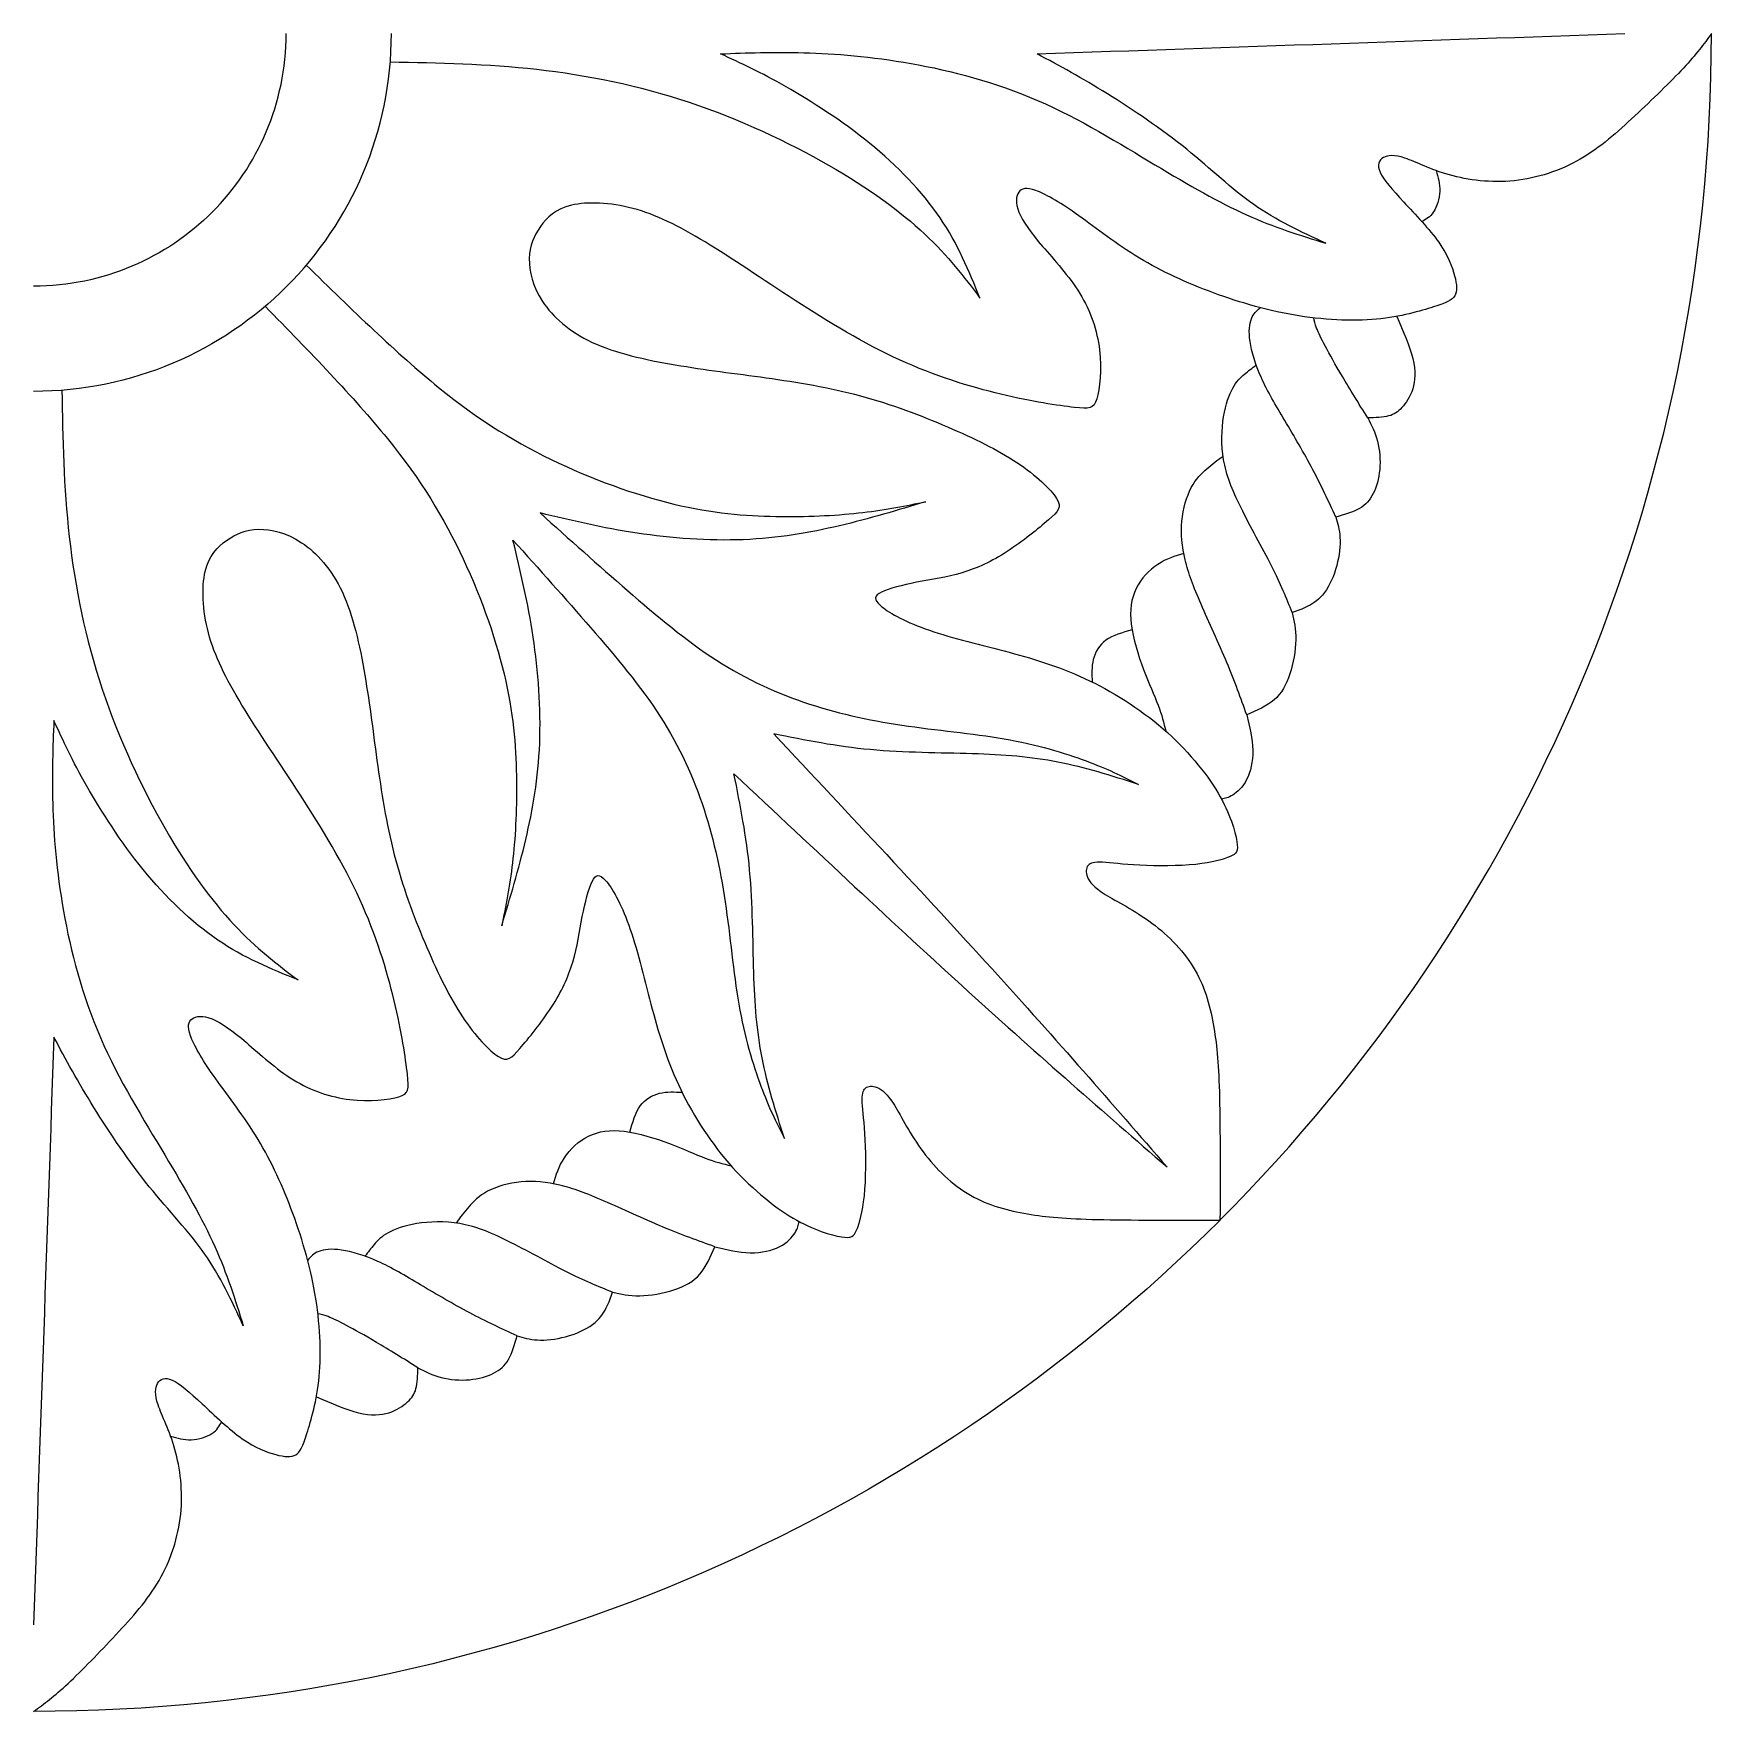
# Model space of a CAD drawing. Extents: x -106 to 93, y -17 to 204.
# Drawn here: x 59.33 to 92.61, y 7.43 to 40.7 of the extents above; entities that cross this region are included whole.
import ezdxf

# ---------------------------------------------------------------- set-up
doc = ezdxf.new("R2010")
doc.units = 0
doc.header["$MEASUREMENT"] = 0
doc.layers.add('LAYER_1', color=7, linetype='CONTINUOUS')

msp = doc.modelspace()

# ---------------------------------------------------------------- linework, layer by layer
at = {"layer": 'LAYER_1'}
for points in [[(62.8744, 37.1629), (63.7807, 38.0693), (64.3414, 39.3215), (64.3414, 40.7047)], [(64.3501, 35.6871), (65.6342, 36.9712), (66.4284, 38.7452), (66.4284, 40.7047)], [(82.8599, 17.1774), (88.881, 23.1985), (92.6052, 31.5166), (92.6052, 40.7047)], [(62.8746, 37.1629), (61.9682, 36.2565), (60.716, 35.6959), (59.3328, 35.6959)], [(64.3504, 35.6871), (63.0663, 34.4031), (61.2923, 33.6088), (59.3328, 33.6088)], [(82.8601, 17.1774), (76.839, 11.1563), (68.5208, 7.4321), (59.3328, 7.4321)]]:
    msp.add_open_spline(points, degree=3, dxfattribs=at)
for points, knots in [([(66.4064, 40.1411), (67.3628, 40.1252), (68.3193, 40.1093), (69.3117, 39.9971), (69.3117, 39.9971), (70.3043, 39.8848), (71.3329, 39.6761), (72.3316, 39.3432), (72.3316, 39.3432), (73.3304, 39.0103), (74.2994, 38.5531), (75.0994, 38.0935), (75.0994, 38.0935), (75.8994, 37.6338), (76.5305, 37.1717), (77.0025, 36.7319), (77.0025, 36.7319), (77.4746, 36.2922), (77.7876, 35.8747), (78.1007, 35.4574), (78.1007, 35.4574), (77.8821, 35.994), (77.6634, 36.5307), (77.3081, 37.0525), (77.3081, 37.0525), (76.9529, 37.5742), (76.4609, 38.0811), (75.9119, 38.5282), (75.9119, 38.5282), (75.3628, 38.9755), (74.7565, 39.3631), (74.2547, 39.6488), (74.2547, 39.6488), (73.7528, 39.9345), (73.3552, 40.1184), (72.9577, 40.3022), (72.9577, 40.3022), (73.4745, 40.3221), (73.9913, 40.342), (74.6075, 40.3246), (74.6075, 40.3246), (75.2236, 40.3071), (75.9392, 40.2524), (76.7342, 40.1109), (76.7342, 40.1109), (77.5292, 39.9693), (78.4038, 39.7407), (79.2411, 39.378), (79.2411, 39.378), (80.0783, 39.0152), (80.8784, 38.5183), (81.569, 38.1034), (81.569, 38.1034), (82.2598, 37.6885), (82.8411, 37.3555), (83.3878, 37.1096), (83.3878, 37.1096), (83.9343, 36.8636), (84.4461, 36.7046), (84.9579, 36.5456), (84.9579, 36.5456), (84.466, 36.7741), (83.9741, 37.0027), (83.5294, 37.3133), (83.5294, 37.3133), (83.0846, 37.6239), (82.6871, 38.0164), (82.2002, 38.409), (82.2002, 38.409), (81.7132, 38.8015), (81.1368, 39.1941), (80.6275, 39.5096), (80.6275, 39.5096), (80.1182, 39.8252), (79.6758, 40.0637), (79.2337, 40.3022), (79.2337, 40.3022), (83.1194, 40.4363), (87.0052, 40.5705), (90.891, 40.7047)], [0, 0, 0, 0, 0.047619, 0.047619, 0.047619, 0.047619, 0.0952381, 0.0952381, 0.0952381, 0.0952381, 0.1428571, 0.1428571, 0.1428571, 0.1428571, 0.1904762, 0.1904762, 0.1904762, 0.1904762, 0.2380952, 0.2380952, 0.2380952, 0.2380952, 0.2857143, 0.2857143, 0.2857143, 0.2857143, 0.3333333, 0.3333333, 0.3333333, 0.3333333, 0.3809524, 0.3809524, 0.3809524, 0.3809524, 0.4285714, 0.4285714, 0.4285714, 0.4285714, 0.4761905, 0.4761905, 0.4761905, 0.4761905, 0.5238095, 0.5238095, 0.5238095, 0.5238095, 0.5714286, 0.5714286, 0.5714286, 0.5714286, 0.6190476, 0.6190476, 0.6190476, 0.6190476, 0.6666667, 0.6666667, 0.6666667, 0.6666667, 0.7142857, 0.7142857, 0.7142857, 0.7142857, 0.7619048, 0.7619048, 0.7619048, 0.7619048, 0.8095238, 0.8095238, 0.8095238, 0.8095238, 0.8571429, 0.8571429, 0.8571429, 0.8571429, 0.9047619, 0.9047619, 0.9047619, 0.9047619, 1, 1, 1, 1]), ([(92.6052, 40.7047), (92.4549, 40.4997), (92.3046, 40.2947), (92.0494, 40.0196), (92.0494, 40.0196), (91.7942, 39.7444), (91.4338, 39.3991), (91.086, 39.0736), (91.086, 39.0736), (90.7382, 38.7481), (90.4028, 38.4425), (90.0053, 38.2139), (90.0053, 38.2139), (89.6077, 37.9854), (89.1481, 37.8338), (88.6922, 37.7866), (88.6922, 37.7866), (88.2363, 37.7394), (87.7841, 37.7966), (87.4102, 37.9021), (87.4102, 37.9021), (87.0363, 38.0078), (86.7406, 38.1618), (86.5282, 38.2338), (86.5282, 38.2338), (86.3157, 38.3059), (86.1865, 38.296), (86.0996, 38.2451), (86.0996, 38.2451), (86.0127, 38.1941), (85.9679, 38.1021), (86.0337, 37.9556), (86.0337, 37.9556), (86.0996, 37.809), (86.276, 37.6077), (86.5046, 37.3618), (86.5046, 37.3618), (86.7332, 37.1158), (87.0139, 36.8251), (87.1965, 36.5668), (87.1965, 36.5668), (87.3792, 36.3083), (87.4636, 36.0822), (87.5108, 35.9034), (87.5108, 35.9034), (87.558, 35.7245), (87.568, 35.5928), (87.5146, 35.5034), (87.5146, 35.5034), (87.4611, 35.4139), (87.3444, 35.3667), (87.0909, 35.2847), (87.0909, 35.2847), (86.8375, 35.2027), (86.4474, 35.0859), (85.9617, 35.0412), (85.9617, 35.0412), (85.476, 34.9965), (84.8946, 35.0239), (84.3157, 35.1244), (84.3157, 35.1244), (83.7368, 35.2251), (83.1603, 35.3991), (82.6312, 35.6003), (82.6312, 35.6003), (82.102, 35.8015), (81.6199, 36.0301), (81.1778, 36.3046), (81.1778, 36.3046), (80.7355, 36.5791), (80.333, 36.8997), (79.9964, 37.1369), (79.9964, 37.1369), (79.6597, 37.3742), (79.3889, 37.5283), (79.2051, 37.5941), (79.2051, 37.5941), (79.0212, 37.6599), (78.9243, 37.6376), (78.8684, 37.5593), (78.8684, 37.5593), (78.8125, 37.481), (78.7976, 37.3468), (78.8721, 37.1655), (78.8721, 37.1655), (78.9467, 36.9841), (79.1106, 36.7556), (79.3405, 36.4848), (79.3405, 36.4848), (79.5703, 36.2139), (79.8659, 35.9009), (80.0796, 35.5518), (80.0796, 35.5518), (80.2933, 35.2027), (80.425, 34.8176), (80.4709, 34.4313), (80.4709, 34.4313), (80.5168, 34.0449), (80.4771, 33.6574), (80.4163, 33.4599), (80.4163, 33.4599), (80.3554, 33.2624), (80.2734, 33.2548), (79.9666, 33.2909), (79.9666, 33.2909), (79.6597, 33.3269), (79.128, 33.4064), (78.5143, 33.553), (78.5143, 33.553), (77.9007, 33.6996), (77.205, 33.9133), (76.5031, 34.235), (76.5031, 34.235), (75.8013, 34.5567), (75.0931, 34.9866), (74.4372, 35.4102), (74.4372, 35.4102), (73.7814, 35.8337), (73.1775, 36.2512), (72.6496, 36.5716), (72.6496, 36.5716), (72.1217, 36.8922), (71.6694, 37.1158), (71.2173, 37.2363), (71.2173, 37.2363), (70.7651, 37.3568), (70.3129, 37.3742), (69.9999, 37.2997), (69.9999, 37.2997), (69.6868, 37.2251), (69.5129, 37.0586), (69.3837, 36.876), (69.3837, 36.876), (69.2545, 36.6934), (69.17, 36.4947), (69.1638, 36.2438), (69.1638, 36.2438), (69.1576, 35.9928), (69.2297, 35.6897), (69.4284, 35.3903), (69.4284, 35.3903), (69.6272, 35.0909), (69.9527, 34.7952), (70.4111, 34.5816), (70.4111, 34.5816), (70.8695, 34.368), (71.4608, 34.2363), (72.0545, 34.1356), (72.0545, 34.1356), (72.6483, 34.035), (73.2447, 33.9654), (73.862, 33.8785), (73.862, 33.8785), (74.4795, 33.7915), (75.118, 33.6871), (75.7304, 33.522), (75.7304, 33.522), (76.3428, 33.3568), (76.9292, 33.1307), (77.4559, 32.9046), (77.4559, 32.9046), (77.9826, 32.6784), (78.4498, 32.4524), (78.8311, 32.199), (78.8311, 32.199), (79.2124, 31.9455), (79.5081, 31.6647), (79.6188, 31.4859), (79.6188, 31.4859), (79.7293, 31.307), (79.6548, 31.23), (79.4585, 31.061), (79.4585, 31.061), (79.2622, 30.8921), (78.9441, 30.6312), (78.6398, 30.4337), (78.6398, 30.4337), (78.3355, 30.2362), (78.0448, 30.102), (77.7441, 30.0125), (77.7441, 30.0125), (77.4435, 29.9231), (77.1329, 29.8784), (76.8447, 29.8225), (76.8447, 29.8225), (76.5565, 29.7666), (76.2907, 29.6995), (76.1478, 29.6299), (76.1478, 29.6299), (76.005, 29.5604), (75.9851, 29.4883), (76.1267, 29.3629), (76.1267, 29.3629), (76.2683, 29.2374), (76.5714, 29.0585), (77.0124, 28.9008), (77.0124, 28.9008), (77.4534, 28.743), (78.0324, 28.6063), (78.5789, 28.4622), (78.5789, 28.4622), (79.1255, 28.3182), (79.6398, 28.1666), (80.174, 27.9181), (80.174, 27.9181), (80.7082, 27.6697), (81.2622, 27.3243), (81.7306, 26.9194), (81.7306, 26.9194), (82.1989, 26.5143), (82.5816, 26.0498), (82.8225, 25.6423), (82.8225, 25.6423), (83.0635, 25.2348), (83.1629, 24.8845), (83.1939, 24.6858), (83.1939, 24.6858), (83.225, 24.487), (83.1878, 24.4398), (83.0586, 24.3839), (83.0586, 24.3839), (82.9293, 24.328), (82.7082, 24.2634), (82.3778, 24.2298), (82.3778, 24.2298), (82.0473, 24.1963), (81.6076, 24.1938), (81.2685, 24.2111), (81.2685, 24.2111), (80.9294, 24.2285), (80.6908, 24.2659), (80.5305, 24.2733), (80.5305, 24.2733), (80.3703, 24.2808), (80.2883, 24.2584), (80.2436, 24.2062), (80.2436, 24.2062), (80.1989, 24.1541), (80.1914, 24.072), (80.2311, 23.9776), (80.2311, 23.9776), (80.2709, 23.8833), (80.3578, 23.7764), (80.5827, 23.6348), (80.5827, 23.6348), (80.8076, 23.4932), (81.1703, 23.3167), (81.5095, 23.0646), (81.5095, 23.0646), (81.8486, 22.8124), (82.1641, 22.4844), (82.3703, 22.1254), (82.3703, 22.1254), (82.5766, 21.7664), (82.6734, 21.3764), (82.738, 20.995), (82.738, 20.995), (82.8026, 20.6137), (82.835, 20.2409), (82.8499, 19.6061), (82.8499, 19.6061), (82.8648, 18.9714), (82.8624, 18.0744), (82.8599, 17.1775)], [0, 0, 0, 0, 0.0149254, 0.0149254, 0.0149254, 0.0149254, 0.0298507, 0.0298507, 0.0298507, 0.0298507, 0.0447761, 0.0447761, 0.0447761, 0.0447761, 0.0597015, 0.0597015, 0.0597015, 0.0597015, 0.0746269, 0.0746269, 0.0746269, 0.0746269, 0.0895522, 0.0895522, 0.0895522, 0.0895522, 0.1044776, 0.1044776, 0.1044776, 0.1044776, 0.119403, 0.119403, 0.119403, 0.119403, 0.1343284, 0.1343284, 0.1343284, 0.1343284, 0.1492537, 0.1492537, 0.1492537, 0.1492537, 0.1641791, 0.1641791, 0.1641791, 0.1641791, 0.1791045, 0.1791045, 0.1791045, 0.1791045, 0.1940299, 0.1940299, 0.1940299, 0.1940299, 0.2089552, 0.2089552, 0.2089552, 0.2089552, 0.2238806, 0.2238806, 0.2238806, 0.2238806, 0.238806, 0.238806, 0.238806, 0.238806, 0.2537313, 0.2537313, 0.2537313, 0.2537313, 0.2686567, 0.2686567, 0.2686567, 0.2686567, 0.2835821, 0.2835821, 0.2835821, 0.2835821, 0.2985075, 0.2985075, 0.2985075, 0.2985075, 0.3134328, 0.3134328, 0.3134328, 0.3134328, 0.3283582, 0.3283582, 0.3283582, 0.3283582, 0.3432836, 0.3432836, 0.3432836, 0.3432836, 0.358209, 0.358209, 0.358209, 0.358209, 0.3731343, 0.3731343, 0.3731343, 0.3731343, 0.3880597, 0.3880597, 0.3880597, 0.3880597, 0.4029851, 0.4029851, 0.4029851, 0.4029851, 0.4179104, 0.4179104, 0.4179104, 0.4179104, 0.4328358, 0.4328358, 0.4328358, 0.4328358, 0.4477612, 0.4477612, 0.4477612, 0.4477612, 0.4626866, 0.4626866, 0.4626866, 0.4626866, 0.4776119, 0.4776119, 0.4776119, 0.4776119, 0.4925373, 0.4925373, 0.4925373, 0.4925373, 0.5074627, 0.5074627, 0.5074627, 0.5074627, 0.5223881, 0.5223881, 0.5223881, 0.5223881, 0.5373134, 0.5373134, 0.5373134, 0.5373134, 0.5522388, 0.5522388, 0.5522388, 0.5522388, 0.5671642, 0.5671642, 0.5671642, 0.5671642, 0.5820896, 0.5820896, 0.5820896, 0.5820896, 0.5970149, 0.5970149, 0.5970149, 0.5970149, 0.6119403, 0.6119403, 0.6119403, 0.6119403, 0.6268657, 0.6268657, 0.6268657, 0.6268657, 0.641791, 0.641791, 0.641791, 0.641791, 0.6567164, 0.6567164, 0.6567164, 0.6567164, 0.6716418, 0.6716418, 0.6716418, 0.6716418, 0.6865672, 0.6865672, 0.6865672, 0.6865672, 0.7014925, 0.7014925, 0.7014925, 0.7014925, 0.7164179, 0.7164179, 0.7164179, 0.7164179, 0.7313433, 0.7313433, 0.7313433, 0.7313433, 0.7462687, 0.7462687, 0.7462687, 0.7462687, 0.761194, 0.761194, 0.761194, 0.761194, 0.7761194, 0.7761194, 0.7761194, 0.7761194, 0.7910448, 0.7910448, 0.7910448, 0.7910448, 0.8059701, 0.8059701, 0.8059701, 0.8059701, 0.8208955, 0.8208955, 0.8208955, 0.8208955, 0.8358209, 0.8358209, 0.8358209, 0.8358209, 0.8507463, 0.8507463, 0.8507463, 0.8507463, 0.8656716, 0.8656716, 0.8656716, 0.8656716, 0.880597, 0.880597, 0.880597, 0.880597, 0.8955224, 0.8955224, 0.8955224, 0.8955224, 0.9104478, 0.9104478, 0.9104478, 0.9104478, 0.9253731, 0.9253731, 0.9253731, 0.9253731, 0.9402985, 0.9402985, 0.9402985, 0.9402985, 0.9552239, 0.9552239, 0.9552239, 0.9552239, 0.9701493, 0.9701493, 0.9701493, 0.9701493, 1, 1, 1, 1]), ([(87.1434, 37.9888), (87.1839, 37.8568), (87.2245, 37.7247), (87.2186, 37.578), (87.2186, 37.578), (87.2129, 37.4312), (87.1606, 37.2698), (87.0936, 37.1667), (87.0936, 37.1667), (87.0266, 37.0637), (86.9446, 37.0191), (86.8626, 36.9746)], [0, 0, 0, 0, 0.25, 0.25, 0.25, 0.25, 0.5, 0.5, 0.5, 0.5, 1, 1, 1, 1]), ([(64.7415, 36.1116), (65.6405, 35.2339), (66.5394, 34.3561), (67.3641, 33.6887), (67.3641, 33.6887), (68.1887, 33.0213), (68.9391, 32.5641), (69.7466, 32.1865), (69.7466, 32.1865), (70.5539, 31.8089), (71.4187, 31.5107), (72.1714, 31.3419), (72.1714, 31.3419), (72.9242, 31.1729), (73.5653, 31.1331), (74.1616, 31.1281), (74.1616, 31.1281), (74.7578, 31.1232), (75.3094, 31.153), (75.779, 31.2077), (75.779, 31.2077), (76.2485, 31.2623), (76.6361, 31.3419), (77.0237, 31.4213), (77.0237, 31.4213), (76.4672, 31.2524), (75.9106, 31.0835), (75.3168, 30.9443), (75.3168, 30.9443), (74.723, 30.8051), (74.0919, 30.6959), (73.4063, 30.6685), (73.4063, 30.6685), (72.7205, 30.6411), (71.9801, 30.6959), (71.2993, 30.7977), (71.2993, 30.7977), (70.6186, 30.8996), (69.9975, 31.0486), (69.3764, 31.1977), (69.3764, 31.1977), (69.9527, 30.6809), (70.5292, 30.1641), (71.1106, 29.6598), (71.1106, 29.6598), (71.6919, 29.1554), (72.2783, 28.6635), (72.8771, 28.2784), (72.8771, 28.2784), (73.4758, 27.8933), (74.087, 27.615), (74.718, 27.4088), (74.718, 27.4088), (75.3491, 27.2026), (76, 27.0685), (76.6808, 26.9716), (76.6808, 26.9716), (77.3615, 26.8746), (78.0722, 26.8151), (78.7008, 26.6983), (78.7008, 26.6983), (79.3293, 26.5815), (79.8759, 26.4076), (80.2858, 26.251), (80.2858, 26.251), (80.6958, 26.0945), (80.9692, 25.9554), (81.2424, 25.8163), (81.2424, 25.8163), (80.7108, 25.9852), (80.1791, 26.1541), (79.6449, 26.2585), (79.6449, 26.2585), (79.1107, 26.3628), (78.5741, 26.4026), (77.9455, 26.4225), (77.9455, 26.4225), (77.3169, 26.4424), (76.5963, 26.4424), (75.9256, 26.5045), (75.9256, 26.5045), (75.2547, 26.5666), (74.6336, 26.6908), (74.0125, 26.8151), (74.0125, 26.8151), (75.5231, 25.2051), (77.0336, 23.5951), (78.333, 22.164), (78.333, 22.164), (79.6324, 20.7329), (80.7207, 19.4807), (81.8089, 18.2285)], [0, 0, 0, 0, 0.0416667, 0.0416667, 0.0416667, 0.0416667, 0.0833333, 0.0833333, 0.0833333, 0.0833333, 0.125, 0.125, 0.125, 0.125, 0.1666667, 0.1666667, 0.1666667, 0.1666667, 0.2083333, 0.2083333, 0.2083333, 0.2083333, 0.25, 0.25, 0.25, 0.25, 0.2916667, 0.2916667, 0.2916667, 0.2916667, 0.3333333, 0.3333333, 0.3333333, 0.3333333, 0.375, 0.375, 0.375, 0.375, 0.4166667, 0.4166667, 0.4166667, 0.4166667, 0.4583333, 0.4583333, 0.4583333, 0.4583333, 0.5, 0.5, 0.5, 0.5, 0.5416667, 0.5416667, 0.5416667, 0.5416667, 0.5833333, 0.5833333, 0.5833333, 0.5833333, 0.625, 0.625, 0.625, 0.625, 0.6666667, 0.6666667, 0.6666667, 0.6666667, 0.7083333, 0.7083333, 0.7083333, 0.7083333, 0.75, 0.75, 0.75, 0.75, 0.7916667, 0.7916667, 0.7916667, 0.7916667, 0.8333333, 0.8333333, 0.8333333, 0.8333333, 0.875, 0.875, 0.875, 0.875, 0.9166667, 0.9166667, 0.9166667, 0.9166667, 1, 1, 1, 1]), ([(63.9259, 35.2959), (64.8036, 34.3969), (65.6814, 33.4979), (66.3488, 32.6733), (66.3488, 32.6733), (67.0161, 31.8486), (67.4733, 31.0982), (67.851, 30.2908), (67.851, 30.2908), (68.2286, 29.4833), (68.5268, 28.6186), (68.6956, 27.8658), (68.6956, 27.8658), (68.8646, 27.113), (68.9044, 26.472), (68.9093, 25.8758), (68.9093, 25.8758), (68.9143, 25.2795), (68.8845, 24.7279), (68.8298, 24.2584), (68.8298, 24.2584), (68.7752, 23.7888), (68.6956, 23.4012), (68.6162, 23.0136), (68.6162, 23.0136), (68.7851, 23.5701), (68.954, 24.1267), (69.0932, 24.7204), (69.0932, 24.7204), (69.2323, 25.3143), (69.3416, 25.9453), (69.369, 26.6311), (69.369, 26.6311), (69.3963, 27.3168), (69.3416, 28.0572), (69.2398, 28.7379), (69.2398, 28.7379), (69.1379, 29.4187), (68.9888, 30.0398), (68.8397, 30.6609), (68.8397, 30.6609), (69.3566, 30.0846), (69.8734, 29.5081), (70.3777, 28.9268), (70.3777, 28.9268), (70.882, 28.3454), (71.374, 27.759), (71.7591, 27.1603), (71.7591, 27.1603), (72.1442, 26.5615), (72.4225, 25.9503), (72.6287, 25.3192), (72.6287, 25.3192), (72.8348, 24.6882), (72.969, 24.0372), (73.0659, 23.3565), (73.0659, 23.3565), (73.1628, 22.6757), (73.2224, 21.9651), (73.3392, 21.3365), (73.3392, 21.3365), (73.456, 20.708), (73.6299, 20.1613), (73.7865, 19.7514), (73.7865, 19.7514), (73.9429, 19.3415), (74.0821, 19.0682), (74.2212, 18.7948), (74.2212, 18.7948), (74.0523, 19.3266), (73.8833, 19.8583), (73.779, 20.3924), (73.779, 20.3924), (73.6746, 20.9265), (73.6349, 21.4633), (73.615, 22.0918), (73.615, 22.0918), (73.5951, 22.7204), (73.5951, 23.4409), (73.533, 24.1118), (73.533, 24.1118), (73.4709, 24.7826), (73.3466, 25.4038), (73.2224, 26.0249), (73.2224, 26.0249), (74.8324, 24.5143), (76.4424, 23.0037), (77.8734, 21.7043), (77.8734, 21.7043), (79.3046, 20.4049), (80.5568, 19.3166), (81.809, 18.2285)], [0, 0, 0, 0, 0.0416667, 0.0416667, 0.0416667, 0.0416667, 0.0833333, 0.0833333, 0.0833333, 0.0833333, 0.125, 0.125, 0.125, 0.125, 0.1666667, 0.1666667, 0.1666667, 0.1666667, 0.2083333, 0.2083333, 0.2083333, 0.2083333, 0.25, 0.25, 0.25, 0.25, 0.2916667, 0.2916667, 0.2916667, 0.2916667, 0.3333333, 0.3333333, 0.3333333, 0.3333333, 0.375, 0.375, 0.375, 0.375, 0.4166667, 0.4166667, 0.4166667, 0.4166667, 0.4583333, 0.4583333, 0.4583333, 0.4583333, 0.5, 0.5, 0.5, 0.5, 0.5416667, 0.5416667, 0.5416667, 0.5416667, 0.5833333, 0.5833333, 0.5833333, 0.5833333, 0.625, 0.625, 0.625, 0.625, 0.6666667, 0.6666667, 0.6666667, 0.6666667, 0.7083333, 0.7083333, 0.7083333, 0.7083333, 0.75, 0.75, 0.75, 0.75, 0.7916667, 0.7916667, 0.7916667, 0.7916667, 0.8333333, 0.8333333, 0.8333333, 0.8333333, 0.875, 0.875, 0.875, 0.875, 0.9166667, 0.9166667, 0.9166667, 0.9166667, 1, 1, 1, 1]), ([(85.7894, 33.0834), (85.8639, 32.9393), (85.9385, 32.7951), (85.9832, 32.6213), (85.9832, 32.6213), (86.0279, 32.4474), (86.0428, 32.2436), (86.0267, 32.0598), (86.0267, 32.0598), (86.0105, 31.8759), (85.9633, 31.7119), (85.8987, 31.5828), (85.8987, 31.5828), (85.8341, 31.4536), (85.7521, 31.3591), (85.6254, 31.287), (85.6254, 31.287), (85.4987, 31.2151), (85.3273, 31.1653), (85.1558, 31.1156), (85.1558, 31.1156), (85.0142, 31.4237), (84.8726, 31.7318), (84.7012, 32.056), (84.7012, 32.056), (84.5297, 32.3802), (84.3285, 32.7207), (84.1459, 33.0287), (84.1459, 33.0287), (83.9633, 33.3368), (83.7993, 33.6126), (83.6801, 33.8772), (83.6801, 33.8772), (83.5608, 34.1417), (83.4862, 34.3952), (83.4564, 34.5965), (83.4564, 34.5965), (83.4266, 34.7977), (83.4416, 34.9467), (83.4826, 35.0501), (83.4826, 35.0501), (83.5236, 35.1534), (83.5909, 35.2111), (83.6581, 35.2687)], [0, 0, 0, 0, 0.0833333, 0.0833333, 0.0833333, 0.0833333, 0.1666667, 0.1666667, 0.1666667, 0.1666667, 0.25, 0.25, 0.25, 0.25, 0.3333333, 0.3333333, 0.3333333, 0.3333333, 0.4166667, 0.4166667, 0.4166667, 0.4166667, 0.5, 0.5, 0.5, 0.5, 0.5833333, 0.5833333, 0.5833333, 0.5833333, 0.6666667, 0.6666667, 0.6666667, 0.6666667, 0.75, 0.75, 0.75, 0.75, 0.8333333, 0.8333333, 0.8333333, 0.8333333, 1, 1, 1, 1]), ([(86.3646, 35.0967), (86.4933, 34.8007), (86.6221, 34.5048), (86.6815, 34.2587), (86.6815, 34.2587), (86.741, 34.0126), (86.731, 33.8163), (86.6826, 33.6573), (86.6826, 33.6573), (86.6341, 33.4983), (86.5472, 33.3765), (86.4677, 33.2895), (86.4677, 33.2895), (86.3881, 33.2027), (86.3161, 33.1504), (86.2043, 33.1219), (86.2043, 33.1219), (86.0925, 33.0934), (85.941, 33.0884), (85.7894, 33.0834), (85.7894, 33.0834), (85.6105, 33.3716), (85.4317, 33.6597), (85.2875, 33.902), (85.2875, 33.902), (85.1434, 34.1442), (85.0341, 34.3406), (84.9508, 34.4983), (84.9508, 34.4983), (84.8676, 34.656), (84.8105, 34.7753), (84.7765, 34.8635), (84.7765, 34.8635), (84.7425, 34.9517), (84.7318, 35.0088), (84.7209, 35.066)], [0, 0, 0, 0, 0.1, 0.1, 0.1, 0.1, 0.2, 0.2, 0.2, 0.2, 0.3, 0.3, 0.3, 0.3, 0.4, 0.4, 0.4, 0.4, 0.5, 0.5, 0.5, 0.5, 0.6, 0.6, 0.6, 0.6, 0.7, 0.7, 0.7, 0.7, 0.8, 0.8, 0.8, 0.8, 1, 1, 1, 1]), ([(85.1558, 31.1156), (85.1932, 30.9939), (85.2304, 30.872), (85.2391, 30.7118), (85.2391, 30.7118), (85.2478, 30.5516), (85.2279, 30.3528), (85.1745, 30.1541), (85.1745, 30.1541), (85.1211, 29.9553), (85.0341, 29.7565), (84.9323, 29.6186), (84.9323, 29.6186), (84.8305, 29.4807), (84.7136, 29.4038), (84.6043, 29.3479), (84.6043, 29.3479), (84.495, 29.292), (84.3931, 29.2571), (84.2913, 29.2223), (84.2913, 29.2223), (84.177, 29.5056), (84.0627, 29.7889), (83.8826, 30.1466), (83.8826, 30.1466), (83.7024, 30.5043), (83.4565, 30.9367), (83.2764, 31.2994), (83.2764, 31.2994), (83.0962, 31.6622), (82.9819, 31.9554), (82.9309, 32.2548), (82.9309, 32.2548), (82.88, 32.5542), (82.8925, 32.8597), (82.9322, 33.1069), (82.9322, 33.1069), (82.972, 33.3541), (83.0391, 33.5429), (83.1124, 33.6746), (83.1124, 33.6746), (83.1856, 33.8063), (83.2651, 33.8808), (83.3436, 33.9476), (83.3436, 33.9476), (83.4221, 34.0144), (83.4996, 34.0736), (83.5771, 34.1326)], [0, 0, 0, 0, 0.0769231, 0.0769231, 0.0769231, 0.0769231, 0.1538462, 0.1538462, 0.1538462, 0.1538462, 0.2307692, 0.2307692, 0.2307692, 0.2307692, 0.3076923, 0.3076923, 0.3076923, 0.3076923, 0.3846154, 0.3846154, 0.3846154, 0.3846154, 0.4615385, 0.4615385, 0.4615385, 0.4615385, 0.5384615, 0.5384615, 0.5384615, 0.5384615, 0.6153846, 0.6153846, 0.6153846, 0.6153846, 0.6923077, 0.6923077, 0.6923077, 0.6923077, 0.7692308, 0.7692308, 0.7692308, 0.7692308, 0.8461538, 0.8461538, 0.8461538, 0.8461538, 1, 1, 1, 1]), ([(59.8964, 33.6309), (59.9122, 32.6745), (59.9281, 31.718), (60.0404, 30.7255), (60.0404, 30.7255), (60.1527, 29.733), (60.3614, 28.7044), (60.6943, 27.7056), (60.6943, 27.7056), (61.0272, 26.7069), (61.4844, 25.7379), (61.944, 24.9379), (61.944, 24.9379), (62.4037, 24.1379), (62.8658, 23.5068), (63.3056, 23.0348), (63.3056, 23.0348), (63.7453, 22.5628), (64.1628, 22.2496), (64.5801, 21.9367), (64.5801, 21.9367), (64.0435, 22.1552), (63.5068, 22.3739), (62.985, 22.7292), (62.985, 22.7292), (62.4633, 23.0845), (61.9564, 23.5764), (61.5092, 24.1254), (61.5092, 24.1254), (61.062, 24.6745), (60.6744, 25.2808), (60.3887, 25.7826), (60.3887, 25.7826), (60.103, 26.2845), (59.9191, 26.682), (59.7353, 27.0795), (59.7353, 27.0795), (59.7154, 26.5628), (59.6955, 26.046), (59.7129, 25.4298), (59.7129, 25.4298), (59.7303, 24.8137), (59.785, 24.0982), (59.9266, 23.3031), (59.9266, 23.3031), (60.0682, 22.508), (60.2968, 21.6335), (60.6595, 20.7963), (60.6595, 20.7963), (61.0223, 19.9589), (61.5192, 19.1589), (61.9341, 18.4682), (61.9341, 18.4682), (62.3489, 17.7776), (62.6819, 17.1961), (62.9279, 16.6496), (62.9279, 16.6496), (63.1739, 16.1029), (63.3329, 15.5911), (63.4919, 15.0793), (63.4919, 15.0793), (63.2634, 15.5713), (63.0347, 16.0632), (62.7241, 16.5079), (62.7241, 16.5079), (62.4136, 16.9526), (62.021, 17.3502), (61.6285, 17.8371), (61.6285, 17.8371), (61.2359, 18.3241), (60.8434, 18.9006), (60.5279, 19.4098), (60.5279, 19.4098), (60.2123, 19.9192), (59.9738, 20.3614), (59.7353, 20.8037), (59.7353, 20.8037), (59.6011, 16.9179), (59.467, 13.0321), (59.3328, 9.1463)], [0, 0, 0, 0, 0.047619, 0.047619, 0.047619, 0.047619, 0.0952381, 0.0952381, 0.0952381, 0.0952381, 0.1428571, 0.1428571, 0.1428571, 0.1428571, 0.1904762, 0.1904762, 0.1904762, 0.1904762, 0.2380952, 0.2380952, 0.2380952, 0.2380952, 0.2857143, 0.2857143, 0.2857143, 0.2857143, 0.3333333, 0.3333333, 0.3333333, 0.3333333, 0.3809524, 0.3809524, 0.3809524, 0.3809524, 0.4285714, 0.4285714, 0.4285714, 0.4285714, 0.4761905, 0.4761905, 0.4761905, 0.4761905, 0.5238095, 0.5238095, 0.5238095, 0.5238095, 0.5714286, 0.5714286, 0.5714286, 0.5714286, 0.6190476, 0.6190476, 0.6190476, 0.6190476, 0.6666667, 0.6666667, 0.6666667, 0.6666667, 0.7142857, 0.7142857, 0.7142857, 0.7142857, 0.7619048, 0.7619048, 0.7619048, 0.7619048, 0.8095238, 0.8095238, 0.8095238, 0.8095238, 0.8571429, 0.8571429, 0.8571429, 0.8571429, 0.9047619, 0.9047619, 0.9047619, 0.9047619, 1, 1, 1, 1]), ([(84.2913, 29.2223), (84.3286, 29.0584), (84.3658, 28.8944), (84.3621, 28.6845), (84.3621, 28.6845), (84.3584, 28.4746), (84.3137, 28.2186), (84.2441, 28.0049), (84.2441, 28.0049), (84.1745, 27.7913), (84.0801, 27.6198), (83.9336, 27.492), (83.9336, 27.492), (83.7869, 27.3639), (83.5882, 27.2795), (83.3894, 27.195), (83.3894, 27.195), (83.2726, 27.523), (83.1558, 27.8509), (82.9968, 28.2299), (82.9968, 28.2299), (82.8379, 28.6087), (82.6365, 29.0386), (82.485, 29.3876), (82.485, 29.3876), (82.3335, 29.7367), (82.2316, 30.005), (82.1683, 30.2672), (82.1683, 30.2672), (82.1049, 30.5292), (82.0801, 30.7852), (82.1037, 31.0348), (82.1037, 31.0348), (82.1272, 31.2845), (82.1994, 31.528), (82.29, 31.7019), (82.29, 31.7019), (82.3807, 31.8758), (82.49, 31.9802), (82.5981, 32.0727), (82.5981, 32.0727), (82.7062, 32.1654), (82.8131, 32.2463), (82.9199, 32.3272)], [0, 0, 0, 0, 0.0833333, 0.0833333, 0.0833333, 0.0833333, 0.1666667, 0.1666667, 0.1666667, 0.1666667, 0.25, 0.25, 0.25, 0.25, 0.3333333, 0.3333333, 0.3333333, 0.3333333, 0.4166667, 0.4166667, 0.4166667, 0.4166667, 0.5, 0.5, 0.5, 0.5, 0.5833333, 0.5833333, 0.5833333, 0.5833333, 0.6666667, 0.6666667, 0.6666667, 0.6666667, 0.75, 0.75, 0.75, 0.75, 0.8333333, 0.8333333, 0.8333333, 0.8333333, 1, 1, 1, 1]), ([(59.3328, 7.4321), (59.5378, 7.5824), (59.7428, 7.7327), (60.0179, 7.9879), (60.0179, 7.9879), (60.2931, 8.2432), (60.6384, 8.6034), (60.9639, 8.9512), (60.9639, 8.9512), (61.2893, 9.2991), (61.595, 9.6345), (61.8235, 10.032), (61.8235, 10.032), (62.0521, 10.4295), (62.2037, 10.8892), (62.2508, 11.3451), (62.2508, 11.3451), (62.298, 11.801), (62.2409, 12.2532), (62.1354, 12.6271), (62.1354, 12.6271), (62.0297, 13.001), (61.8756, 13.2967), (61.8037, 13.5091), (61.8037, 13.5091), (61.7316, 13.7215), (61.7415, 13.8508), (61.7924, 13.9377), (61.7924, 13.9377), (61.8434, 14.0246), (61.9354, 14.0694), (62.0819, 14.0036), (62.0819, 14.0036), (62.2285, 13.9378), (62.4297, 13.7612), (62.6757, 13.5327), (62.6757, 13.5327), (62.9216, 13.3042), (63.2124, 13.0234), (63.4707, 12.8408), (63.4707, 12.8408), (63.7291, 12.6582), (63.9552, 12.5737), (64.134, 12.5265), (64.134, 12.5265), (64.313, 12.4793), (64.4447, 12.4693), (64.5341, 12.5227), (64.5341, 12.5227), (64.6236, 12.5762), (64.6708, 12.693), (64.7527, 12.9464), (64.7527, 12.9464), (64.8348, 13.1998), (64.9515, 13.5899), (64.9963, 14.0755), (64.9963, 14.0755), (65.041, 14.5613), (65.0136, 15.1427), (64.913, 15.7216), (64.913, 15.7216), (64.8124, 16.3004), (64.6384, 16.8769), (64.4372, 17.4061), (64.4372, 17.4061), (64.236, 17.9352), (64.0074, 18.4173), (63.7329, 18.8596), (63.7329, 18.8596), (63.4584, 19.3017), (63.1378, 19.7043), (62.9006, 20.041), (62.9006, 20.041), (62.6633, 20.3776), (62.5092, 20.6484), (62.4434, 20.8322), (62.4434, 20.8322), (62.3775, 21.0161), (62.3999, 21.113), (62.4781, 21.1689), (62.4781, 21.1689), (62.5564, 21.2248), (62.6906, 21.2398), (62.872, 21.1652), (62.872, 21.1652), (63.0533, 21.0906), (63.2819, 20.9267), (63.5527, 20.6969), (63.5527, 20.6969), (63.8236, 20.467), (64.1366, 20.1714), (64.4856, 19.9577), (64.4856, 19.9577), (64.8348, 19.7441), (65.2199, 19.6124), (65.6062, 19.5664), (65.6062, 19.5664), (65.9925, 19.5204), (66.3801, 19.5602), (66.5776, 19.621), (66.5776, 19.621), (66.7751, 19.6819), (66.7827, 19.7639), (66.7466, 20.0707), (66.7466, 20.0707), (66.7106, 20.3776), (66.6311, 20.9093), (66.4845, 21.523), (66.4845, 21.523), (66.3379, 22.1366), (66.1242, 22.8323), (65.8025, 23.5341), (65.8025, 23.5341), (65.4807, 24.236), (65.0509, 24.9442), (64.6273, 25.6), (64.6273, 25.6), (64.2037, 26.2559), (63.7862, 26.8597), (63.4658, 27.3877), (63.4658, 27.3877), (63.1453, 27.9157), (62.9216, 28.3678), (62.8012, 28.8201), (62.8012, 28.8201), (62.6807, 29.2722), (62.6632, 29.7244), (62.7378, 30.0374), (62.7378, 30.0374), (62.8124, 30.3505), (62.9788, 30.5244), (63.1614, 30.6536), (63.1614, 30.6536), (63.344, 30.7828), (63.5428, 30.8673), (63.7937, 30.8735), (63.7937, 30.8735), (64.0446, 30.8797), (64.3478, 30.8076), (64.6472, 30.6089), (64.6472, 30.6089), (64.9465, 30.4101), (65.2422, 30.0847), (65.4559, 29.6263), (65.4559, 29.6263), (65.6695, 29.1678), (65.8012, 28.5766), (65.9019, 27.9827), (65.9019, 27.9827), (66.0024, 27.3889), (66.072, 26.7927), (66.159, 26.1752), (66.159, 26.1752), (66.246, 25.5579), (66.3503, 24.9193), (66.5155, 24.3068), (66.5155, 24.3068), (66.6807, 23.6944), (66.9068, 23.108), (67.1329, 22.5814), (67.1329, 22.5814), (67.359, 22.0547), (67.5851, 21.5875), (67.8385, 21.2062), (67.8385, 21.2062), (68.0919, 20.8248), (68.3728, 20.5291), (68.5516, 20.4186), (68.5516, 20.4186), (68.7305, 20.308), (68.8075, 20.3826), (68.9764, 20.5788), (68.9764, 20.5788), (69.1454, 20.7751), (69.4063, 21.0931), (69.6038, 21.3975), (69.6038, 21.3975), (69.8013, 21.7018), (69.9355, 21.9926), (70.025, 22.2932), (70.025, 22.2932), (70.1143, 22.5938), (70.1591, 22.9044), (70.215, 23.1926), (70.215, 23.1926), (70.2709, 23.4808), (70.338, 23.7466), (70.4076, 23.8895), (70.4076, 23.8895), (70.477, 24.0324), (70.5492, 24.0522), (70.6746, 23.9106), (70.6746, 23.9106), (70.8001, 23.769), (70.979, 23.4658), (71.1367, 23.0248), (71.1367, 23.0248), (71.2945, 22.5839), (71.4312, 22.005), (71.5752, 21.4584), (71.5752, 21.4584), (71.7193, 20.9118), (71.8709, 20.3975), (72.1193, 19.8633), (72.1193, 19.8633), (72.3678, 19.3291), (72.7132, 18.775), (73.1181, 18.3068), (73.1181, 18.3068), (73.5231, 17.8385), (73.9877, 17.4558), (74.3952, 17.2148), (74.3952, 17.2148), (74.8027, 16.9738), (75.1529, 16.8744), (75.3517, 16.8433), (75.3517, 16.8433), (75.5505, 16.8123), (75.5977, 16.8496), (75.6536, 16.9788), (75.6536, 16.9788), (75.7095, 17.1079), (75.7741, 17.3291), (75.8077, 17.6595), (75.8077, 17.6595), (75.8412, 17.9899), (75.8437, 18.4297), (75.8264, 18.7689), (75.8264, 18.7689), (75.809, 19.108), (75.7716, 19.3465), (75.7641, 19.5067), (75.7641, 19.5067), (75.7567, 19.667), (75.7791, 19.749), (75.8313, 19.7937), (75.8313, 19.7937), (75.8834, 19.8384), (75.9654, 19.8459), (76.0598, 19.8061), (76.0598, 19.8061), (76.1542, 19.7664), (76.2611, 19.6794), (76.4026, 19.4546), (76.4026, 19.4546), (76.5443, 19.2298), (76.7208, 18.867), (76.9729, 18.5279), (76.9729, 18.5279), (77.2251, 18.1887), (77.553, 17.8732), (77.9121, 17.6669), (77.9121, 17.6669), (78.271, 17.4608), (78.6611, 17.3639), (79.0425, 17.2992), (79.0425, 17.2992), (79.4238, 17.2347), (79.7965, 17.2024), (80.4313, 17.1874), (80.4313, 17.1874), (81.0661, 17.1725), (81.9631, 17.175), (82.86, 17.1774)], [0, 0, 0, 0, 0.0149254, 0.0149254, 0.0149254, 0.0149254, 0.0298507, 0.0298507, 0.0298507, 0.0298507, 0.0447761, 0.0447761, 0.0447761, 0.0447761, 0.0597015, 0.0597015, 0.0597015, 0.0597015, 0.0746269, 0.0746269, 0.0746269, 0.0746269, 0.0895522, 0.0895522, 0.0895522, 0.0895522, 0.1044776, 0.1044776, 0.1044776, 0.1044776, 0.119403, 0.119403, 0.119403, 0.119403, 0.1343284, 0.1343284, 0.1343284, 0.1343284, 0.1492537, 0.1492537, 0.1492537, 0.1492537, 0.1641791, 0.1641791, 0.1641791, 0.1641791, 0.1791045, 0.1791045, 0.1791045, 0.1791045, 0.1940299, 0.1940299, 0.1940299, 0.1940299, 0.2089552, 0.2089552, 0.2089552, 0.2089552, 0.2238806, 0.2238806, 0.2238806, 0.2238806, 0.238806, 0.238806, 0.238806, 0.238806, 0.2537313, 0.2537313, 0.2537313, 0.2537313, 0.2686567, 0.2686567, 0.2686567, 0.2686567, 0.2835821, 0.2835821, 0.2835821, 0.2835821, 0.2985075, 0.2985075, 0.2985075, 0.2985075, 0.3134328, 0.3134328, 0.3134328, 0.3134328, 0.3283582, 0.3283582, 0.3283582, 0.3283582, 0.3432836, 0.3432836, 0.3432836, 0.3432836, 0.358209, 0.358209, 0.358209, 0.358209, 0.3731343, 0.3731343, 0.3731343, 0.3731343, 0.3880597, 0.3880597, 0.3880597, 0.3880597, 0.4029851, 0.4029851, 0.4029851, 0.4029851, 0.4179104, 0.4179104, 0.4179104, 0.4179104, 0.4328358, 0.4328358, 0.4328358, 0.4328358, 0.4477612, 0.4477612, 0.4477612, 0.4477612, 0.4626866, 0.4626866, 0.4626866, 0.4626866, 0.4776119, 0.4776119, 0.4776119, 0.4776119, 0.4925373, 0.4925373, 0.4925373, 0.4925373, 0.5074627, 0.5074627, 0.5074627, 0.5074627, 0.5223881, 0.5223881, 0.5223881, 0.5223881, 0.5373134, 0.5373134, 0.5373134, 0.5373134, 0.5522388, 0.5522388, 0.5522388, 0.5522388, 0.5671642, 0.5671642, 0.5671642, 0.5671642, 0.5820896, 0.5820896, 0.5820896, 0.5820896, 0.5970149, 0.5970149, 0.5970149, 0.5970149, 0.6119403, 0.6119403, 0.6119403, 0.6119403, 0.6268657, 0.6268657, 0.6268657, 0.6268657, 0.641791, 0.641791, 0.641791, 0.641791, 0.6567164, 0.6567164, 0.6567164, 0.6567164, 0.6716418, 0.6716418, 0.6716418, 0.6716418, 0.6865672, 0.6865672, 0.6865672, 0.6865672, 0.7014925, 0.7014925, 0.7014925, 0.7014925, 0.7164179, 0.7164179, 0.7164179, 0.7164179, 0.7313433, 0.7313433, 0.7313433, 0.7313433, 0.7462687, 0.7462687, 0.7462687, 0.7462687, 0.761194, 0.761194, 0.761194, 0.761194, 0.7761194, 0.7761194, 0.7761194, 0.7761194, 0.7910448, 0.7910448, 0.7910448, 0.7910448, 0.8059701, 0.8059701, 0.8059701, 0.8059701, 0.8208955, 0.8208955, 0.8208955, 0.8208955, 0.8358209, 0.8358209, 0.8358209, 0.8358209, 0.8507463, 0.8507463, 0.8507463, 0.8507463, 0.8656716, 0.8656716, 0.8656716, 0.8656716, 0.880597, 0.880597, 0.880597, 0.880597, 0.8955224, 0.8955224, 0.8955224, 0.8955224, 0.9104478, 0.9104478, 0.9104478, 0.9104478, 0.9253731, 0.9253731, 0.9253731, 0.9253731, 0.9402985, 0.9402985, 0.9402985, 0.9402985, 0.9552239, 0.9552239, 0.9552239, 0.9552239, 0.9701493, 0.9701493, 0.9701493, 0.9701493, 1, 1, 1, 1]), ([(82.1399, 30.3975), (81.9676, 30.3437), (81.7953, 30.2898), (81.6272, 30.1785), (81.6272, 30.1785), (81.459, 30.0672), (81.295, 29.8982), (81.1969, 29.6995), (81.1969, 29.6995), (81.0988, 29.5006), (81.0664, 29.2721), (81.1012, 28.9913), (81.1012, 28.9913), (81.136, 28.7106), (81.2379, 28.3776), (81.3434, 28.0957), (81.3434, 28.0957), (81.4491, 27.8137), (81.5584, 27.5826), (81.6326, 27.387), (81.6326, 27.387), (81.7069, 27.1915), (81.746, 27.0315), (81.7851, 26.8715)], [0, 0, 0, 0, 0.1428571, 0.1428571, 0.1428571, 0.1428571, 0.2857143, 0.2857143, 0.2857143, 0.2857143, 0.4285714, 0.4285714, 0.4285714, 0.4285714, 0.5714286, 0.5714286, 0.5714286, 0.5714286, 0.7142857, 0.7142857, 0.7142857, 0.7142857, 1, 1, 1, 1]), ([(81.1175, 28.8824), (80.9258, 28.8268), (80.7339, 28.7712), (80.5984, 28.6738), (80.5984, 28.6738), (80.4628, 28.5765), (80.3832, 28.4373), (80.3472, 28.2922), (80.3472, 28.2922), (80.3113, 28.1471), (80.3191, 27.9959), (80.3267, 27.8448)], [0, 0, 0, 0, 0.25, 0.25, 0.25, 0.25, 0.5, 0.5, 0.5, 0.5, 1, 1, 1, 1]), ([(83.3894, 27.195), (83.4466, 26.9565), (83.5037, 26.7179), (83.5086, 26.4944), (83.5086, 26.4944), (83.5136, 26.2708), (83.4664, 26.062), (83.3882, 25.9093), (83.3882, 25.9093), (83.31, 25.7565), (83.2006, 25.6595), (83.1123, 25.6047), (83.1123, 25.6047), (83.0239, 25.5499), (82.9566, 25.5371), (82.8893, 25.5244)], [0, 0, 0, 0, 0.2, 0.2, 0.2, 0.2, 0.4, 0.4, 0.4, 0.4, 0.6, 0.6, 0.6, 0.6, 1, 1, 1, 1]), ([(71.1551, 18.9198), (71.2107, 19.1116), (71.2663, 19.3033), (71.3637, 19.4389), (71.3637, 19.4389), (71.461, 19.5745), (71.6002, 19.6541), (71.7453, 19.69), (71.7453, 19.69), (71.8904, 19.726), (72.0416, 19.7182), (72.1927, 19.7107)], [0, 0, 0, 0, 0.25, 0.25, 0.25, 0.25, 0.5, 0.5, 0.5, 0.5, 1, 1, 1, 1]), ([(69.64, 17.8973), (69.6938, 18.0697), (69.7477, 18.242), (69.8589, 18.4102), (69.8589, 18.4102), (69.9703, 18.5783), (70.1393, 18.7423), (70.338, 18.8404), (70.338, 18.8404), (70.5368, 18.9385), (70.7654, 18.9709), (71.0462, 18.9361), (71.0462, 18.9361), (71.3269, 18.9013), (71.6599, 18.7994), (71.9418, 18.6939), (71.9418, 18.6939), (72.2238, 18.5883), (72.4549, 18.4789), (72.6504, 18.4047), (72.6504, 18.4047), (72.846, 18.3304), (73.0059, 18.2913), (73.1659, 18.2521)], [0, 0, 0, 0, 0.1428571, 0.1428571, 0.1428571, 0.1428571, 0.2857143, 0.2857143, 0.2857143, 0.2857143, 0.4285714, 0.4285714, 0.4285714, 0.4285714, 0.5714286, 0.5714286, 0.5714286, 0.5714286, 0.7142857, 0.7142857, 0.7142857, 0.7142857, 1, 1, 1, 1]), ([(70.8152, 15.7461), (70.979, 15.7088), (71.143, 15.6715), (71.353, 15.6752), (71.353, 15.6752), (71.5629, 15.6789), (71.8189, 15.7237), (72.0325, 15.7932), (72.0325, 15.7932), (72.2461, 15.8627), (72.4176, 15.9572), (72.5455, 16.1038), (72.5455, 16.1038), (72.6735, 16.2504), (72.758, 16.4491), (72.8425, 16.6479), (72.8425, 16.6479), (72.5145, 16.7646), (72.1866, 16.8815), (71.8076, 17.0404), (71.8076, 17.0404), (71.4288, 17.1994), (70.9989, 17.4007), (70.6499, 17.5522), (70.6499, 17.5522), (70.3008, 17.7038), (70.0325, 17.8056), (69.7703, 17.869), (69.7703, 17.869), (69.5082, 17.9323), (69.2523, 17.9572), (69.0027, 17.9337), (69.0027, 17.9337), (68.7529, 17.91), (68.5095, 17.838), (68.3355, 17.7473), (68.3355, 17.7473), (68.1616, 17.6566), (68.0573, 17.5472), (67.9647, 17.4392), (67.9647, 17.4392), (67.8721, 17.3311), (67.7912, 17.2243), (67.7103, 17.1175)], [0, 0, 0, 0, 0.0833333, 0.0833333, 0.0833333, 0.0833333, 0.1666667, 0.1666667, 0.1666667, 0.1666667, 0.25, 0.25, 0.25, 0.25, 0.3333333, 0.3333333, 0.3333333, 0.3333333, 0.4166667, 0.4166667, 0.4166667, 0.4166667, 0.5, 0.5, 0.5, 0.5, 0.5833333, 0.5833333, 0.5833333, 0.5833333, 0.6666667, 0.6666667, 0.6666667, 0.6666667, 0.75, 0.75, 0.75, 0.75, 0.8333333, 0.8333333, 0.8333333, 0.8333333, 1, 1, 1, 1]), ([(68.9218, 14.8814), (69.0436, 14.8442), (69.1654, 14.8069), (69.3256, 14.7982), (69.3256, 14.7982), (69.4858, 14.7895), (69.6847, 14.8093), (69.8834, 14.8627), (69.8834, 14.8627), (70.0821, 14.9162), (70.281, 15.0032), (70.4188, 15.105), (70.4188, 15.105), (70.5568, 15.2069), (70.6337, 15.3237), (70.6896, 15.433), (70.6896, 15.433), (70.7455, 15.5423), (70.7803, 15.6442), (70.8152, 15.7461), (70.8152, 15.7461), (70.5319, 15.8603), (70.2486, 15.9747), (69.8909, 16.1548), (69.8909, 16.1548), (69.5332, 16.3349), (69.1008, 16.5808), (68.7381, 16.7609), (68.7381, 16.7609), (68.3753, 16.941), (68.0821, 17.0554), (67.7827, 17.1063), (67.7827, 17.1063), (67.4833, 17.1573), (67.1778, 17.1448), (66.9306, 17.1051), (66.9306, 17.1051), (66.6834, 17.0653), (66.4945, 16.9982), (66.3628, 16.925), (66.3628, 16.925), (66.2312, 16.8517), (66.1566, 16.7721), (66.0899, 16.6936), (66.0899, 16.6936), (66.0231, 16.6152), (65.9639, 16.5377), (65.9049, 16.4602)], [0, 0, 0, 0, 0.0769231, 0.0769231, 0.0769231, 0.0769231, 0.1538462, 0.1538462, 0.1538462, 0.1538462, 0.2307692, 0.2307692, 0.2307692, 0.2307692, 0.3076923, 0.3076923, 0.3076923, 0.3076923, 0.3846154, 0.3846154, 0.3846154, 0.3846154, 0.4615385, 0.4615385, 0.4615385, 0.4615385, 0.5384615, 0.5384615, 0.5384615, 0.5384615, 0.6153846, 0.6153846, 0.6153846, 0.6153846, 0.6923077, 0.6923077, 0.6923077, 0.6923077, 0.7692308, 0.7692308, 0.7692308, 0.7692308, 0.8461538, 0.8461538, 0.8461538, 0.8461538, 1, 1, 1, 1]), ([(72.8425, 16.6479), (73.081, 16.5908), (73.3196, 16.5336), (73.5431, 16.5286), (73.5431, 16.5286), (73.7667, 16.5236), (73.9755, 16.5708), (74.1282, 16.6491), (74.1282, 16.6491), (74.281, 16.7274), (74.3779, 16.8367), (74.4327, 16.925), (74.4327, 16.925), (74.4875, 17.0133), (74.5003, 17.0807), (74.5131, 17.148)], [0, 0, 0, 0, 0.2, 0.2, 0.2, 0.2, 0.4, 0.4, 0.4, 0.4, 0.6, 0.6, 0.6, 0.6, 1, 1, 1, 1]), ([(66.9541, 14.2479), (67.0982, 14.1734), (67.2423, 14.0988), (67.4162, 14.0541), (67.4162, 14.0541), (67.5901, 14.0094), (67.7939, 13.9945), (67.9777, 14.0106), (67.9777, 14.0106), (68.1616, 14.0267), (68.3255, 14.074), (68.4547, 14.1386), (68.4547, 14.1386), (68.5839, 14.2032), (68.6784, 14.2851), (68.7504, 14.4118), (68.7504, 14.4118), (68.8224, 14.5385), (68.8722, 14.71), (68.9218, 14.8814), (68.9218, 14.8814), (68.6137, 15.0231), (68.3057, 15.1647), (67.9815, 15.3361), (67.9815, 15.3361), (67.6573, 15.5076), (67.3168, 15.7088), (67.0088, 15.8914), (67.0088, 15.8914), (66.7007, 16.074), (66.4249, 16.238), (66.1603, 16.3573), (66.1603, 16.3573), (65.8958, 16.4765), (65.6423, 16.5511), (65.441, 16.5808), (65.441, 16.5808), (65.2398, 16.6107), (65.0907, 16.5958), (64.9874, 16.5548), (64.9874, 16.5548), (64.8841, 16.5137), (64.8263, 16.4464), (64.7687, 16.3793)], [0, 0, 0, 0, 0.0833333, 0.0833333, 0.0833333, 0.0833333, 0.1666667, 0.1666667, 0.1666667, 0.1666667, 0.25, 0.25, 0.25, 0.25, 0.3333333, 0.3333333, 0.3333333, 0.3333333, 0.4166667, 0.4166667, 0.4166667, 0.4166667, 0.5, 0.5, 0.5, 0.5, 0.5833333, 0.5833333, 0.5833333, 0.5833333, 0.6666667, 0.6666667, 0.6666667, 0.6666667, 0.75, 0.75, 0.75, 0.75, 0.8333333, 0.8333333, 0.8333333, 0.8333333, 1, 1, 1, 1]), ([(64.9408, 13.6728), (65.2367, 13.544), (65.5327, 13.4152), (65.7788, 13.3557), (65.7788, 13.3557), (66.0249, 13.2963), (66.2212, 13.3063), (66.3802, 13.3547), (66.3802, 13.3547), (66.5392, 13.4032), (66.661, 13.4902), (66.7479, 13.5696), (66.7479, 13.5696), (66.8348, 13.6491), (66.8871, 13.7212), (66.9156, 13.833), (66.9156, 13.833), (66.9441, 13.9448), (66.9491, 14.0964), (66.9541, 14.2479), (66.9541, 14.2479), (66.6659, 14.4268), (66.3777, 14.6057), (66.1355, 14.7498), (66.1355, 14.7498), (65.8933, 14.8939), (65.6969, 15.0032), (65.5392, 15.0864), (65.5392, 15.0864), (65.3814, 15.1696), (65.2622, 15.2269), (65.174, 15.2608), (65.174, 15.2608), (65.0857, 15.2947), (65.0287, 15.3056), (64.9715, 15.3164)], [0, 0, 0, 0, 0.1, 0.1, 0.1, 0.1, 0.2, 0.2, 0.2, 0.2, 0.3, 0.3, 0.3, 0.3, 0.4, 0.4, 0.4, 0.4, 0.5, 0.5, 0.5, 0.5, 0.6, 0.6, 0.6, 0.6, 0.7, 0.7, 0.7, 0.7, 0.8, 0.8, 0.8, 0.8, 1, 1, 1, 1]), ([(62.0487, 12.8939), (62.1807, 12.8533), (62.3127, 12.8128), (62.4595, 12.8186), (62.4595, 12.8186), (62.6062, 12.8244), (62.7677, 12.8767), (62.8707, 12.9437), (62.8707, 12.9437), (62.9737, 13.0108), (63.0183, 13.0927), (63.0628, 13.1746)], [0, 0, 0, 0, 0.25, 0.25, 0.25, 0.25, 0.5, 0.5, 0.5, 0.5, 1, 1, 1, 1])]:
    msp.add_open_spline(points, degree=3, knots=knots, dxfattribs=at)

doc.saveas('drawing.dxf')
